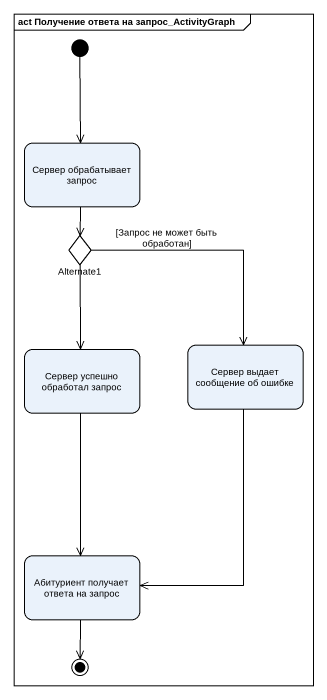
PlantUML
@startuml
mainframe act Получение ответа на запрос_ActivityGraph
hide empty description
state "Сервер обрабатывает запрос" as Сервер_обрабатывает_запрос
state Alternate1 <<choice>>
state "Сервер успешно обработал запрос" as Сервер_успешно_обработал
state "Сервер выдает сообщение об ошибке" as Сервер_выдает_сообщение_об
state "Абитуриент получает ответа на запрос" as Абитуриент_получает_ответа
[*] --> Сервер_обрабатывает_запрос
Сервер_обрабатывает_запрос --> Alternate1
Alternate1 --> Сервер_успешно_обработал
Alternate1 --> Сервер_выдает_сообщение_об : [Запрос не может быть обработан]
Сервер_успешно_обработал --> Абитуриент_получает_ответа
Сервер_выдает_сообщение_об --> Абитуриент_получает_ответа
Абитуриент_получает_ответа --> [*]
@enduml
